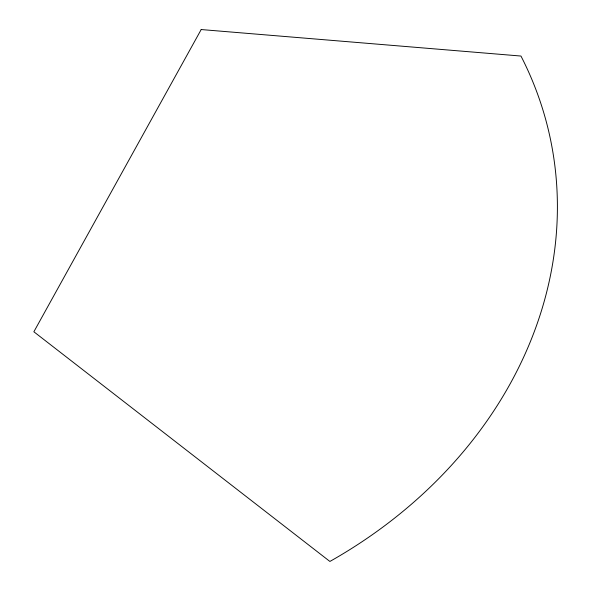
<?xml version="1.0" encoding="UTF-8"?>
<svg xmlns="http://www.w3.org/2000/svg" width="591" height="591" viewBox="0 0 591 591"><rect width="100%" height="100%" fill="white"/><g stroke="black" fill="none" stroke-linecap="round" stroke-linejoin="round"><path stroke-width="0.89" d="M201.191 29.55L33.864 331.773L329.896 561.45A456.126 386.44 -14.7 0 0 520.966 56.049L201.191 29.55"/></g></svg>
